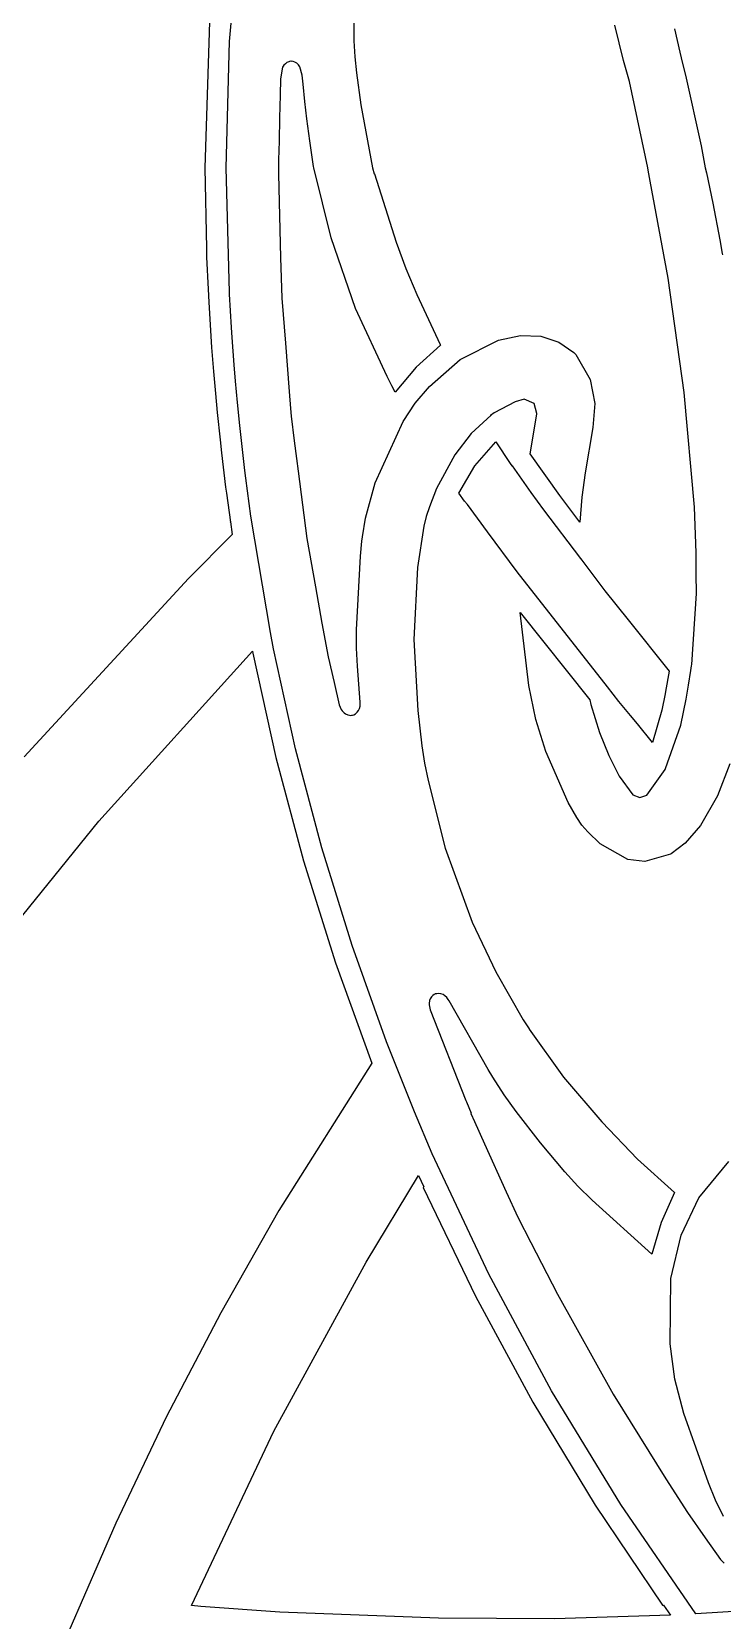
# Model space of a CAD drawing. Extents: x 0 to 274, y 0 to 254.
# Drawn here: x 35.8 to 62.2, y 39.6 to 100.4 of the extents above; entities that cross this region are included whole.
import ezdxf

# ---------------------------------------------------------------- set-up
doc = ezdxf.new("R2010")
doc.units = 0

msp = doc.modelspace()

# ---------------------------------------------------------------- linework, layer by layer
at = {"layer": 'Layer 1'}
for p, q in [((43.330685, 100.036436), (43.929575, 106.797864)), ((48.079454, 102.530087), (48.083312, 100.061527)), ((42.5827, 101.18), (42.390191, 95.19637)), ((58.398019, 99.307658), (58.067912, 100.658658)), ((60.356412, 100.514018), (60.560224, 99.628541)), ((43.20239, 95.195526), (43.330685, 100.036436)), ((48.083312, 100.061527), (48.126444, 99.446201)), ((45.407481, 99.130905), (45.35849, 99.048634)), ((45.466254, 99.18563), (45.407481, 99.130905)), ((45.527025, 99.232688), (45.466254, 99.18563)), ((45.603436, 99.260044), (45.527025, 99.232688)), ((45.652357, 99.277824), (45.603436, 99.260044)), ((45.675855, 99.273811), (45.652357, 99.277824)), ((45.707272, 99.281665), (45.675855, 99.273811)), ((45.767975, 99.26406), (45.707272, 99.281665)), ((45.834605, 99.244544), (45.767975, 99.26406)), ((45.899166, 99.200913), (45.834605, 99.244544)), ((45.914324, 99.190973), (45.899166, 99.200913)), ((45.967099, 99.144084), (45.914324, 99.190973)), ((46.022415, 99.062384), (45.967099, 99.144084)), ((48.126444, 99.446201), (48.193071, 98.832972)), ((58.632768, 98.497373), (58.398019, 99.307658)), ((60.560224, 99.628541), (60.656205, 99.18771)), ((60.656205, 99.18771), (60.769825, 98.742863)), ((45.284009, 98.609714), (45.266438, 97.980794)), ((45.35849, 99.048634), (45.284009, 98.609714)), ((46.111162, 98.751861), (46.022415, 99.062384)), ((46.1439, 98.4042), (46.111162, 98.751861)), ((48.193071, 98.832972), (48.355682, 97.610362)), ((59.331778, 95.195543), (58.632768, 98.497373)), ((60.769825, 98.742863), (61.371268, 96.042963)), ((45.266438, 97.980794), (45.244873, 97.110822)), ((46.21379, 97.734679), (46.1439, 98.4042)), ((46.28283, 97.079924), (46.21379, 97.734679)), ((48.355682, 97.610362), (48.802372, 95.196712)), ((45.244873, 97.110822), (45.223306, 96.217476)), ((46.39755, 96.234618), (46.28283, 97.079924)), ((45.223306, 96.217476), (45.205667, 95.508215)), ((46.542934, 95.253662), (46.39755, 96.234618)), ((61.371268, 96.042963), (61.524162, 95.196709)), ((45.205667, 95.508215), (45.199811, 95.196727)), ((42.390191, 95.19637), (42.44538, 92.10836)), ((43.326068, 90.441106), (43.20239, 95.195526)), ((45.199811, 95.196727), (45.203737, 94.961582)), ((45.203737, 94.961582), (45.284009, 91.764042)), ((46.553407, 95.195493), (46.542934, 95.253662)), ((47.212316, 92.524303), (46.553407, 95.195493)), ((48.802372, 95.196712), (48.861215, 94.971318)), ((48.861215, 94.971318), (48.8654, 94.9713)), ((48.8654, 94.9713), (48.865682, 94.970352)), ((48.865682, 94.970352), (48.8814, 94.9703)), ((48.8814, 94.9703), (49.70395, 92.35363)), ((59.348175, 95.113461), (59.331778, 95.195543)), ((59.338461, 95.106485), (59.348175, 95.113461)), ((59.42383, 94.689285), (59.338461, 95.106485)), ((61.524162, 95.196709), (61.571152, 95.002701)), ((61.571152, 95.002701), (61.8141, 93.846661)), ((60.107612, 90.974565), (59.42383, 94.689285)), ((61.8141, 93.846661), (62.084469, 92.441911)), ((48.151621, 89.816743), (47.212316, 92.524303)), ((62.084469, 92.441911), (62.168735, 91.924734)), ((42.44538, 92.10836), (42.454476, 91.784522)), ((49.70395, 92.35363), (50.080152, 91.34282)), ((62.168735, 91.924734), (62.186374, 91.87173)), ((42.454476, 91.784522), (42.510073, 90.551972)), ((45.284009, 91.764042), (45.336926, 90.216332)), ((50.080152, 91.34282), (50.489634, 90.347516)), ((60.721073, 86.603198), (60.107612, 90.974565)), ((42.510073, 90.551972), (42.533086, 90.058515)), ((42.533086, 90.058515), (42.601101, 88.974805)), ((43.32965, 90.360371), (43.326068, 90.441106)), ((43.405993, 89.086101), (43.32965, 90.360371)), ((45.336926, 90.216332), (45.466254, 88.490132)), ((50.489634, 90.347516), (51.390941, 88.442986)), ((49.357506, 87.216933), (48.151621, 89.816743)), ((42.601101, 88.974805), (42.643683, 88.319686)), ((43.4297, 88.7064), (43.405993, 89.086101)), ((53.616705, 88.603789), (54.459158, 88.778183)), ((54.459158, 88.778183), (55.236759, 88.751659)), ((55.236759, 88.751659), (55.925819, 88.532667)), ((42.643683, 88.319686), (42.717408, 87.402913)), ((43.5096, 87.666254), (43.4297, 88.7064)), ((43.4297, 88.7064), (43.4297, 88.7064)), ((45.466254, 88.490132), (45.607297, 86.646452)), ((51.404651, 88.41563), (50.470933, 87.573006)), ((51.390941, 88.442986), (51.404651, 88.41563)), ((52.153105, 87.861215), (53.616705, 88.603789)), ((55.925819, 88.532667), (56.502655, 88.129656)), ((43.560036, 87.034856), (43.5096, 87.666254)), ((50.470933, 87.573006), (49.662811, 86.60927)), ((50.975645, 86.832615), (52.153105, 87.861215)), ((56.502655, 88.129656), (56.571212, 88.061169)), ((56.571212, 88.061169), (57.129591, 87.097231)), ((42.717408, 87.402913), (42.787551, 86.563636)), ((43.636236, 86.222364), (43.560036, 87.034856)), ((49.35592, 87.215502), (49.357506, 87.216933)), ((49.537479, 86.854165), (49.35592, 87.215502)), ((57.129591, 87.097231), (57.297166, 86.183696)), ((42.787551, 86.563636), (42.858671, 85.839254)), ((45.607297, 86.646452), (45.661108, 85.985389)), ((49.662811, 86.60927), (49.537479, 86.854165)), ((50.436832, 86.199887), (50.975645, 86.832615)), ((54.600211, 86.340898), (54.259287, 86.248863)), ((54.98427, 86.184197), (54.600211, 86.340898)), ((61.118532, 82.218625), (60.721073, 86.603198)), ((42.858671, 85.839254), (42.966226, 84.786074)), ((43.722364, 85.342142), (43.636236, 86.222364)), ((45.661108, 85.985389), (45.68543, 85.698776)), ((49.96665, 85.49845), (50.436832, 86.199887)), ((53.340361, 85.741198), (52.577314, 85.038318)), ((53.452121, 85.823658), (53.307009, 85.718739)), ((53.307009, 85.718739), (53.340361, 85.741198)), ((54.2573, 86.2488), (53.452121, 85.823658)), ((54.259287, 86.248863), (54.2573, 86.2488)), ((54.831373, 84.25422), (55.08018, 85.77666)), ((55.084176, 85.796176), (54.98427, 86.184197)), ((55.08018, 85.77666), (55.084176, 85.796176)), ((57.297166, 86.183696), (57.229568, 85.257381)), ((43.785616, 84.771207), (43.722364, 85.342142)), ((45.68543, 85.698776), (45.804562, 84.746898)), ((48.90081, 83.13953), (49.96665, 85.49845)), ((57.229568, 85.257381), (56.939559, 83.529461)), ((42.966226, 84.786074), (43.024104, 84.287362)), ((43.918664, 83.621597), (43.785616, 84.771207)), ((45.804562, 84.746898), (45.890075, 84.071487)), ((52.577314, 85.038318), (51.943451, 84.217038)), ((52.711628, 83.799327), (53.510885, 84.718592)), ((53.510885, 84.718592), (54.069196, 83.887824)), ((43.024104, 84.287362), (43.182304, 82.978452)), ((45.890075, 84.071487), (45.89104, 84.072334)), ((45.89104, 84.072334), (45.952156, 83.591992)), ((51.943451, 84.217038), (51.247954, 82.923838)), ((54.069196, 83.887824), (54.133895, 83.793878)), ((55.961843, 82.65756), (54.831373, 84.25422)), ((43.957249, 83.320531), (43.918664, 83.621597)), ((44.151553, 81.867841), (43.957249, 83.320531)), ((45.952156, 83.591992), (46.289154, 81.013612)), ((52.100185, 82.745762), (52.711628, 83.799327)), ((54.133895, 83.793878), (54.135826, 83.791964)), ((54.135826, 83.791964), (54.860741, 82.773124)), ((56.939559, 83.529461), (56.808303, 82.600733)), ((43.182304, 82.978452), (43.213033, 82.749147)), ((43.213033, 82.749147), (43.361448, 81.641987)), ((48.53439, 81.78948), (48.90081, 83.13953)), ((51.247954, 82.923838), (50.977515, 82.224492)), ((52.315709, 82.440028), (52.100185, 82.745762)), ((54.860741, 82.773124), (55.344709, 82.106897)), ((50.977515, 82.224492), (50.858039, 81.858106)), ((52.433254, 82.32255), (52.315709, 82.440028)), ((53.19345, 81.2704), (52.433254, 82.32255)), ((55.344709, 82.106897), (56.755339, 80.245617)), ((56.727963, 81.64656), (55.961843, 82.65756)), ((56.808303, 82.600733), (56.727963, 81.64656)), ((61.181234, 80.469085), (61.118532, 82.218625)), ((43.361448, 81.641987), (43.366959, 81.647448)), ((43.366959, 81.647448), (43.434554, 81.164239)), ((44.894107, 77.420301), (44.151553, 81.867841)), ((48.412984, 81.078281), (48.53439, 81.78948)), ((50.765916, 81.483849), (50.52104, 79.900799)), ((50.858039, 81.858106), (50.765916, 81.483849)), ((43.434554, 81.164239), (41.759414, 79.485099)), ((46.289154, 81.013612), (46.618298, 79.170142)), ((48.334574, 80.343547), (48.393347, 80.911849)), ((48.393347, 80.911849), (48.412984, 81.078281)), ((54.3357, 79.7363), (53.19345, 81.2704)), ((48.191533, 77.524287), (48.334574, 80.343547)), ((56.755339, 80.245617), (56.761195, 80.239863)), ((56.761195, 80.239863), (56.763193, 80.235867)), ((61.179303, 79.665689), (61.181234, 80.469085)), ((50.52104, 79.900799), (50.376071, 77.146169)), ((57.787831, 75.335849), (54.3357, 79.7363)), ((54.3357, 79.7363), (54.3357, 79.7363)), ((56.763193, 80.235867), (57.691853, 79.009417)), ((61.18716, 78.909523), (61.179303, 79.665689)), ((41.759414, 79.485099), (35.469568, 72.664124)), ((46.618298, 79.170142), (46.867102, 77.780872)), ((57.691853, 79.009417), (58.581374, 77.904297)), ((61.012769, 76.192033), (61.18716, 78.909523)), ((54.784381, 75.394576), (54.447315, 78.184586)), ((54.447315, 78.184586), (57.113885, 74.844126)), ((58.581374, 77.904297), (60.146754, 75.935287)), ((45.015581, 76.789504), (44.894107, 77.420301)), ((46.867102, 77.780872), (47.106124, 76.491652)), ((48.185677, 76.820936), (48.191533, 77.524287)), ((38.33265, 70.192846), (44.20646, 76.705416)), ((44.20646, 76.705416), (44.220173, 76.630794)), ((44.220173, 76.630794), (45.104118, 72.636259)), ((45.858557, 72.966391), (45.015581, 76.789504)), ((48.222885, 76.12737), (48.185677, 76.820936)), ((50.376071, 77.146169), (50.53475, 74.428679)), ((47.106124, 76.491652), (47.331501, 75.506288)), ((48.332644, 74.74995), (48.222885, 76.12737)), ((60.977492, 75.966656), (61.004983, 76.137118)), ((61.004983, 76.137118), (61.012769, 76.192033)), ((47.331501, 75.506288), (47.529387, 74.646047)), ((55.046898, 74.091606), (54.784381, 75.394576)), ((60.146754, 75.935287), (60.007712, 75.165385)), ((60.801171, 74.871463), (60.883438, 75.404315)), ((60.883438, 75.404315), (60.977492, 75.966656)), ((57.113885, 74.844126), (57.155022, 74.659835)), ((58.226737, 74.773541), (57.787831, 75.335849)), ((58.673427, 74.236659), (58.226737, 74.773541)), ((59.992001, 75.07526), (59.870598, 74.452252)), ((60.007712, 75.165385), (59.992001, 75.07526)), ((60.589572, 73.874246), (60.801171, 74.871463)), ((47.529387, 74.646047), (47.599874, 74.473655)), ((47.599874, 74.473655), (47.639078, 74.424701)), ((47.639078, 74.424701), (47.713494, 74.342433)), ((47.713494, 74.342433), (47.768409, 74.305329)), ((47.768409, 74.305329), (47.852607, 74.264195)), ((47.852607, 74.264195), (47.919234, 74.252308)), ((47.919234, 74.252308), (47.974081, 74.24063)), ((47.974081, 74.24063), (48.00543, 74.250414)), ((48.00543, 74.250414), (48.03871, 74.250414)), ((48.03871, 74.250414), (48.081842, 74.272016)), ((48.081842, 74.272016), (48.154328, 74.309119)), ((48.154328, 74.309119), (48.213168, 74.364034)), ((48.213168, 74.364034), (48.262089, 74.428731)), ((48.262089, 74.428731), (48.299297, 74.509071)), ((48.299297, 74.509071), (48.322862, 74.593269)), ((48.322862, 74.593269), (48.328718, 74.691248)), ((48.328718, 74.691248), (48.332644, 74.74995)), ((50.53475, 74.428679), (50.683648, 73.082649)), ((57.155022, 74.659835), (57.482236, 73.596055)), ((58.930088, 73.927084), (58.673427, 74.236659)), ((59.870598, 74.452252), (59.51396, 73.208022)), ((55.426961, 72.863226), (55.046898, 74.091606)), ((57.482236, 73.596055), (57.834875, 72.706534)), ((59.51396, 73.208022), (58.930088, 73.927084)), ((60.003769, 72.218636), (60.589572, 73.874246)), ((46.860185, 69.183514), (45.858557, 72.966391)), ((50.683648, 73.082649), (50.793339, 72.418332)), ((45.104118, 72.636259), (46.159352, 68.685495)), ((50.793339, 72.418332), (50.926596, 71.76019)), ((56.277279, 70.907826), (55.426961, 72.863226)), ((57.834875, 72.706534), (58.233222, 71.918802)), ((62.462605, 72.398898), (61.998182, 71.171325)), ((50.926596, 71.76019), (51.573167, 69.16014)), ((58.233222, 71.918802), (58.761537, 71.211634)), ((59.288635, 71.19789), (59.98806, 72.181326)), ((59.98806, 72.181326), (60.003769, 72.218636)), ((58.761537, 71.211634), (59.02231, 71.098295)), ((59.02231, 71.098295), (59.288635, 71.19789)), ((61.998182, 71.171325), (61.349775, 70.030188)), ((56.616208, 70.335762), (56.277279, 70.907826)), ((32.62151, 63.147386), (38.33265, 70.192846)), ((56.812163, 70.051816), (56.616208, 70.335762)), ((57.033546, 69.791229), (56.812163, 70.051816)), ((61.349775, 70.030188), (60.760044, 69.352291)), ((57.503801, 69.32876), (57.033546, 69.791229)), ((58.565651, 68.737169), (57.503801, 69.32876)), ((60.760044, 69.352291), (60.217856, 68.950283)), ((48.019049, 65.445807), (46.860185, 69.183514)), ((51.573167, 69.16014), (52.617447, 66.333)), ((59.218081, 68.656795), (58.565651, 68.737169)), ((60.196971, 68.938915), (59.218081, 68.656795)), ((60.217856, 68.950283), (60.196971, 68.938915)), ((46.159352, 68.685495), (47.384279, 64.784008)), ((52.617447, 66.333), (53.520506, 64.430362)), ((49.333731, 61.758204), (48.019049, 65.445807)), ((47.384279, 64.784008), (48.7773, 60.9373)), ((53.520506, 64.430362), (54.566887, 62.60262)), ((50.969749, 63.225601), (50.963893, 63.164966)), ((50.983462, 63.335431), (50.969749, 63.225601)), ((51.010815, 63.396064), (50.983462, 63.335431)), ((51.055945, 63.476438), (51.010815, 63.396064)), ((51.106864, 63.523532), (51.055945, 63.476438)), ((51.151926, 63.564666), (51.106864, 63.523532)), ((51.17935, 63.572487), (51.151926, 63.564666)), ((51.200914, 63.586268), (51.17935, 63.572487)), ((51.255761, 63.594088), (51.200914, 63.586268)), ((51.338099, 63.60177), (51.255761, 63.594088)), ((51.416441, 63.586268), (51.338099, 63.60177)), ((51.496779, 63.560602), (51.416441, 63.586268)), ((51.569265, 63.511648), (51.496779, 63.560602)), ((51.637822, 63.452909), (51.569265, 63.511648)), ((51.696595, 63.376565), (51.637822, 63.452909)), ((51.735801, 63.323581), (51.696595, 63.376565)), ((53.222831, 60.690431), (51.735801, 63.323581)), ((50.963893, 63.164966), (51.003028, 62.980689)), ((51.003028, 62.980689), (52.374518, 59.510899)), ((54.566887, 62.60262), (54.795504, 62.248293)), ((54.795504, 62.248293), (54.78579, 62.234857)), ((54.78579, 62.234857), (56.099765, 60.398144)), ((50.399571, 59.073994), (49.333731, 61.758204)), ((48.7773, 60.9373), (45.21549, 55.29472)), ((53.39922, 60.402488), (53.222831, 60.690431)), ((53.832199, 59.728423), (53.39922, 60.402488)), ((56.099765, 60.398144), (57.57666, 58.689687)), ((54.2946, 59.089772), (53.832199, 59.728423)), ((51.085351, 57.467414), (50.399571, 59.073994)), ((52.374518, 59.510899), (52.394088, 59.464011)), ((52.394088, 59.464011), (52.578469, 59.030721)), ((52.578469, 59.030721), (52.564756, 59.010361)), ((52.564756, 59.010361), (52.701803, 58.705367)), ((55.227118, 57.886672), (54.2946, 59.089772)), ((52.701803, 58.705367), (53.085447, 57.853946)), ((57.57666, 58.689687), (58.93961, 57.265797)), ((53.085447, 57.853946), (53.916543, 56.016966)), ((56.161702, 56.781732), (55.227118, 57.886672)), ((53.247213, 52.867722), (51.085351, 57.467414)), ((58.93961, 57.265797), (60.35265, 55.984637)), ((61.277361, 55.78834), (62.429191, 57.17961)), ((48.556003, 53.329504), (50.562283, 56.640714)), ((50.562283, 56.640714), (50.757829, 56.207633)), ((56.657383, 56.233169), (56.161702, 56.781732)), ((50.757829, 56.207633), (50.742806, 56.183619)), ((50.742806, 56.183619), (52.736956, 52.023204)), ((53.916543, 56.016966), (54.361043, 55.04941)), ((57.196196, 55.700317), (56.657383, 56.233169)), ((60.35265, 55.984637), (59.83953, 54.835746)), ((59.488486, 53.627437), (57.196196, 55.700317)), ((60.611151, 54.35429), (61.277361, 55.78834)), ((45.21549, 55.29472), (42.993305, 51.383042)), ((54.361043, 55.04941), (54.856724, 54.077655)), ((59.83953, 54.835746), (59.488486, 53.627437)), ((60.215448, 52.69872), (60.611151, 54.35429)), ((54.856724, 54.077655), (55.871444, 52.096795)), ((45.023274, 46.851897), (48.556003, 53.329504)), ((55.651537, 48.394161), (53.247213, 52.867722)), ((60.18017, 50.20447), (60.215448, 52.69872)), ((52.736956, 52.023204), (54.928977, 47.96663)), ((55.871444, 52.096795), (58.0089, 48.274244)), ((42.993305, 51.383042), (40.913125, 47.395656)), ((60.367301, 48.851804), (60.18017, 50.20447)), ((60.711126, 47.53025), (60.367301, 48.851804)), ((58.292843, 44.056302), (55.651537, 48.394161)), ((58.0089, 48.274244), (60.024294, 45.029155)), ((54.928977, 47.96663), (57.314836, 44.020946)), ((61.657416, 44.8734), (60.711126, 47.53025)), ((40.913125, 47.395656), (38.976877, 43.336428)), ((41.874933, 40.179004), (45.023274, 46.851897)), ((60.024294, 45.029155), (60.849393, 43.745475)), ((61.921931, 44.220968), (61.657416, 44.8734)), ((57.314836, 44.020946), (59.8905, 40.1932)), ((61.165651, 39.863714), (58.292843, 44.056302)), ((62.219723, 43.59417), (61.921931, 44.220968)), ((38.976877, 43.336428), (37.18649, 39.20922)), ((60.849393, 43.745475), (61.520291, 42.779644)), ((61.520291, 42.779644), (62.113606, 41.943725)), ((62.113606, 41.943725), (62.245, 41.811123)), ((42.233499, 40.147652), (41.874933, 40.179004)), ((45.258569, 39.932195), (42.233499, 40.147652)), ((59.8905, 40.1932), (59.934459, 40.195266)), ((59.8905, 40.1932), (59.8905, 40.1932)), ((59.934459, 40.195266), (60.203659, 39.814721)), ((51.320489, 39.697034), (45.258569, 39.932195)), ((55.764268, 39.678751), (51.320489, 39.697034)), ((60.203659, 39.814721), (55.764268, 39.678751)), ((63.438381, 40.002827), (61.165651, 39.863714))]:
    msp.add_line(p, q, dxfattribs=at)

doc.saveas('drawing.dxf')
